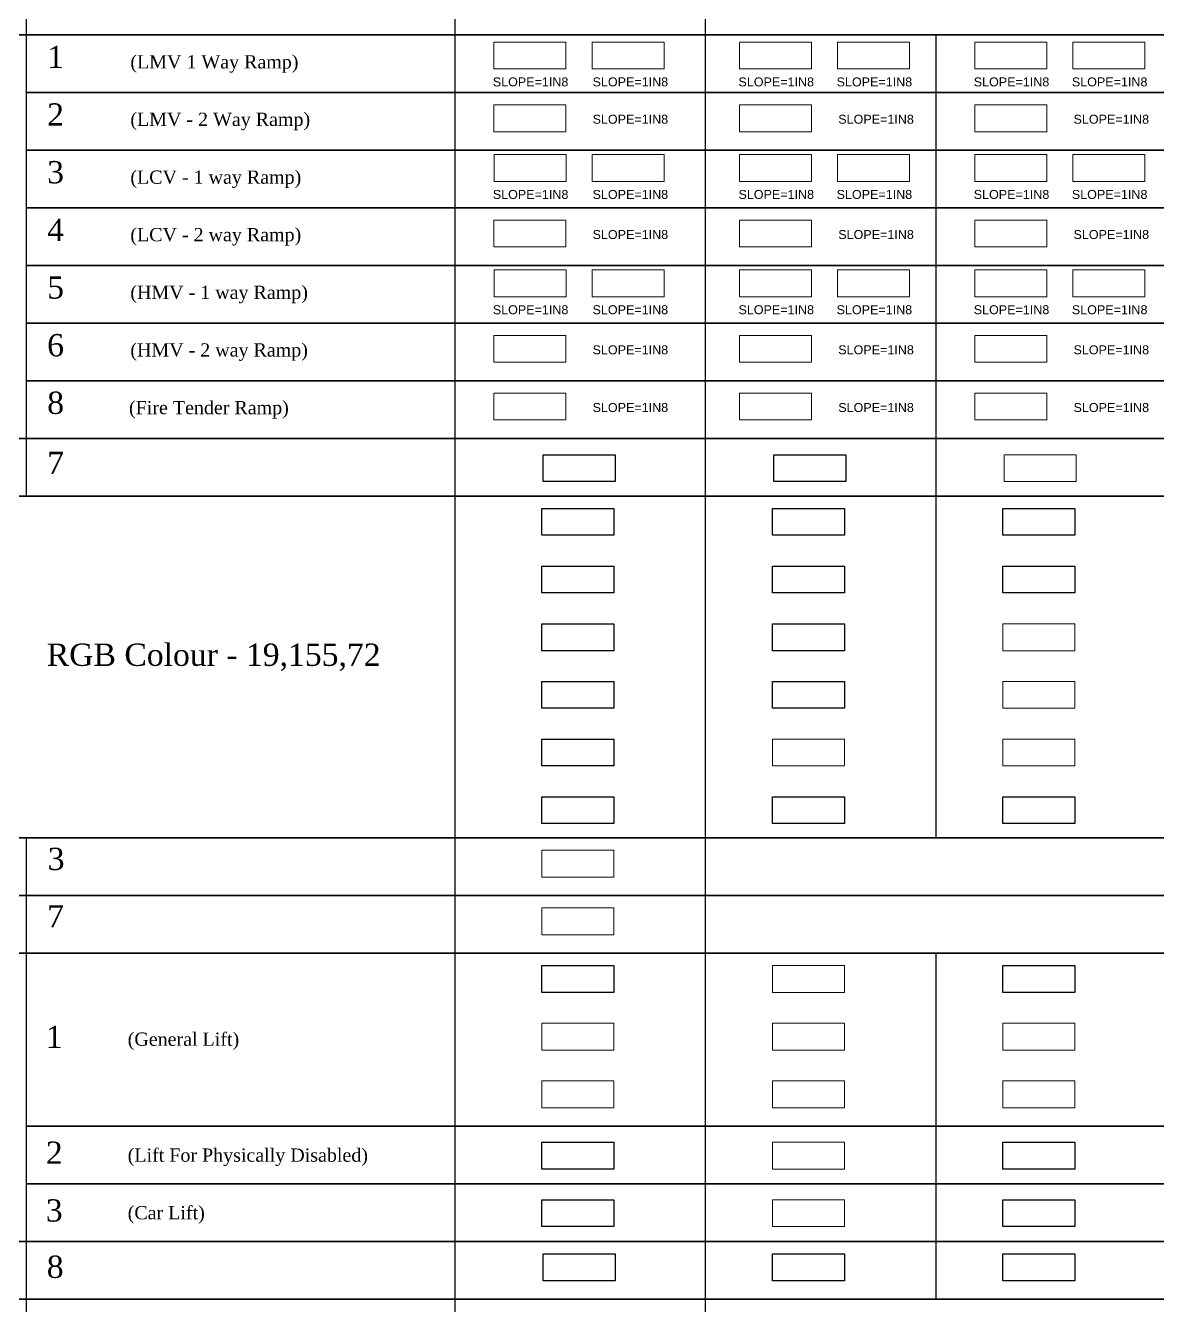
# Model space of a CAD drawing. Header units: millimetres. Extents: x -9481 to -9285, y 28735 to 28829.
# Drawn here: x -9461.74 to -9451.52, y 28776.66 to 28788.21 of the extents above; entities that cross this region are included whole.
import ezdxf

# ---------------------------------------------------------------- set-up
doc = ezdxf.new("R2010")
doc.units = ezdxf.units.MM
doc.linetypes.add('CONTINULUS', pattern=[0])
doc.linetypes.add('DASHED', pattern=[0.75, 0.5, -0.25])
for name, color, linetype in [('BLK_1_FLR_0_COURTYARD_INNER', 7, 'Continuous'), ('BLK_1_FLR_0_ROOM_1_LIGHT_VENTILATION_1', 7, 'Continuous'), ('BLK_1_FLR_0_ROOM_2_LIGHT_VENTILATION_2', 7, 'Continuous'), ('BLK_1_FLR_0_ROOM_3_LIGHT_VENTILATION_3', 7, 'Continuous'), ('BLK_1_FLR_0_ROOM_4_LIGHT_VENTILATION_4', 7, 'Continuous'), ('BLK_1_FLR_0_ROOM_5_LIGHT_VENTILATION_5', 7, 'Continuous'), ('BLK_1_FLR_0_UNITFA', 7, 'Continuous'), ('BLK_1_FLR_1_COURTYARD_INNER', 7, 'Continuous'), ('BLK_1_FLR_1_ROOM_1_LIGHT_VENTILATION_1', 7, 'Continuous'), ('BLK_1_FLR_1_ROOM_2_LIGHT_VENTILATION_2', 7, 'Continuous'), ('BLK_1_FLR_1_ROOM_3_LIGHT_VENTILATION_3', 7, 'Continuous'), ('BLK_1_FLR_1_UNITFA', 7, 'Continuous'), ('BLK_1_FLR_2_ROOM_1_LIGHT_VENTILATION_1', 7, 'Continuous'), ('BLK_1_FLR_2_UNITFA', 7, 'Continuous')]:
    doc.layers.add(name, color=color, linetype=linetype)
for name, color, linetype, plot in [('BLK_1_FLR_0_LIFT_1', 7, 'Continuous', False), ('BLK_1_FLR_0_ROOM_6_LIGHT_VENTILATION_6', 7, 'Continuous', False), ('BLK_1_FLR_1_ROOM_6_LIGHT_VENTILATION_6', 7, 'Continuous', False), ('BLK_1_FLR_2_LIFT_1', 7, 'Continuous', False), ('BLK_1_FLR_2_ROOM_6_LIGHT_VENTILATION_6', 7, 'Continuous', False)]:
    doc.layers.add(name, color=color, linetype=linetype, plot=plot)
for name, color, linetype, lineweight in [('BLK_1_FLR_0_LIFT_2', 1, 'DASHED', 9), ('BLK_1_FLR_0_LIFT_3', 1, 'DASHED', 9), ('BLK_1_FLR_0_VEHICLE_RAMP_1', 7, 'Continuous', 0), ('BLK_1_FLR_0_VEHICLE_RAMP_2', 7, 'Continuous', 0), ('BLK_1_FLR_1_LIFT_1', 7, 'Continuous', 0), ('BLK_1_FLR_1_LIFT_2', 1, 'DASHED', 9), ('BLK_1_FLR_1_LIFT_3', 1, 'DASHED', 9), ('BLK_1_FLR_1_ROOM_5_LIGHT_VENTILATION_5', 7, 'Continuous', 0), ('BLK_1_FLR_1_VEHICLE_RAMP_1', 7, 'Continuous', 0), ('BLK_1_FLR_1_VEHICLE_RAMP_2', 7, 'Continuous', 0), ('BLK_1_FLR_2_COURTYARD_INNER', 7, 'Continuous', 0), ('BLK_1_FLR_2_LIFT_2', 1, 'DASHED', 9), ('BLK_1_FLR_2_LIFT_3', 1, 'DASHED', 9), ('BLK_1_FLR_2_ROOM_3_LIGHT_VENTILATION_3', 9, 'Continuous', 20), ('BLK_1_FLR_2_ROOM_4_LIGHT_VENTILATION_4', 9, 'Continuous', 20), ('BLK_1_FLR_2_ROOM_5_LIGHT_VENTILATION_5', 7, 'Continuous', 0), ('BLK_1_FLR_2_VEHICLE_RAMP_1', 7, 'Continuous', 0), ('BLK_1_FLR_2_VEHICLE_RAMP_2', 7, 'Continuous', 0), ('SOLAR_PANEL', 7, 'Continuous', 0), ('SOLAR_WATER_HEATER', 7, 'Continuous', 0)]:
    doc.layers.add(name, color=color, linetype=linetype, lineweight=lineweight)
doc.layers.add('BLK_1_FLR_1_ROOM_4_LIGHT_VENTILATION_4', color=7, linetype='Continuous', true_color=0x995f4c, plot=False)
doc.layers.add('BLK_1_FLR_2_ROOM_2_LIGHT_VENTILATION_2', color=7, linetype='Continuous', true_color=0x995f4c, plot=False)
doc.styles.add('MtXpl_Georgia', font='georgiab.ttf')
doc.styles.get("Standard").update_dxf_attribs({"font": 'arial.ttf', "height": 0.25})

msp = doc.modelspace()

# ---------------------------------------------------------------- linework, layer by layer
for p, q in [((-9461.732, 28788.651), (-9461.732, 28788.129)), ((-9457.862, 28788.651), (-9457.862, 28788.13)), ((-9455.602, 28788.651), (-9455.602, 28788.13)), ((-9461.732, 28788.13), (-9461.732, 28787.608)), ((-9457.862, 28788.13), (-9457.862, 28787.61)), ((-9455.602, 28788.13), (-9455.602, 28787.61)), ((-9453.521, 28788.13), (-9453.521, 28787.61)), ((-9461.732, 28787.61), (-9461.732, 28787.087)), ((-9457.862, 28787.61), (-9457.862, 28787.089)), ((-9455.602, 28787.61), (-9455.602, 28787.089)), ((-9453.521, 28787.61), (-9453.521, 28787.089)), ((-9461.732, 28787.089), (-9461.732, 28786.567)), ((-9457.862, 28787.089), (-9457.862, 28786.568)), ((-9455.602, 28787.089), (-9455.602, 28786.568)), ((-9453.521, 28787.089), (-9453.521, 28786.568)), ((-9461.732, 28786.568), (-9461.732, 28786.046)), ((-9457.862, 28786.568), (-9457.862, 28786.048)), ((-9455.602, 28786.568), (-9455.602, 28786.048)), ((-9453.521, 28786.568), (-9453.521, 28786.048)), ((-9461.732, 28786.048), (-9461.732, 28785.525)), ((-9457.862, 28786.048), (-9457.862, 28785.527)), ((-9455.602, 28786.048), (-9455.602, 28785.527)), ((-9453.521, 28786.048), (-9453.521, 28785.527)), ((-9461.732, 28785.527), (-9461.732, 28785.005)), ((-9457.862, 28785.527), (-9457.862, 28785.006)), ((-9455.602, 28785.527), (-9455.602, 28785.006)), ((-9453.521, 28785.527), (-9453.521, 28785.006)), ((-9461.732, 28785.006), (-9461.732, 28784.484)), ((-9457.862, 28785.006), (-9457.862, 28784.486)), ((-9455.602, 28785.006), (-9455.602, 28784.486)), ((-9453.521, 28785.006), (-9453.521, 28784.486)), ((-9461.732, 28784.486), (-9461.732, 28783.964)), ((-9457.862, 28784.486), (-9457.862, 28783.965)), ((-9455.602, 28784.486), (-9455.602, 28783.965)), ((-9453.521, 28784.486), (-9453.521, 28783.965)), ((-9457.862, 28783.965), (-9457.862, 28780.879)), ((-9455.602, 28783.965), (-9455.602, 28783.444)), ((-9455.602, 28783.965), (-9455.602, 28780.879)), ((-9453.521, 28783.965), (-9453.521, 28783.444)), ((-9453.521, 28783.965), (-9453.521, 28780.879)), ((-9455.602, 28783.444), (-9455.602, 28782.924)), ((-9453.521, 28783.444), (-9453.521, 28782.924)), ((-9461.732, 28780.879), (-9461.732, 28780.357)), ((-9457.862, 28780.879), (-9457.862, 28780.359)), ((-9455.602, 28780.879), (-9455.602, 28780.359)), ((-9461.732, 28780.359), (-9461.732, 28779.837)), ((-9457.862, 28780.359), (-9457.862, 28779.838)), ((-9455.602, 28780.359), (-9455.602, 28779.838)), ((-9461.732, 28779.838), (-9461.732, 28779.316)), ((-9457.862, 28779.838), (-9457.862, 28779.318)), ((-9455.602, 28779.838), (-9455.602, 28779.318)), ((-9453.521, 28779.838), (-9453.521, 28779.318)), ((-9461.732, 28779.318), (-9461.732, 28778.795)), ((-9457.862, 28779.318), (-9457.862, 28778.797)), ((-9455.602, 28779.318), (-9455.602, 28778.797)), ((-9453.521, 28779.318), (-9453.521, 28778.797)), ((-9461.732, 28778.797), (-9461.732, 28778.275)), ((-9457.862, 28778.797), (-9457.862, 28778.276)), ((-9455.602, 28778.797), (-9455.602, 28778.276)), ((-9453.521, 28778.797), (-9453.521, 28778.276)), ((-9461.732, 28778.276), (-9461.732, 28777.754)), ((-9457.862, 28778.276), (-9457.862, 28777.756)), ((-9455.602, 28778.276), (-9455.602, 28777.756)), ((-9453.521, 28778.276), (-9453.521, 28777.756)), ((-9461.732, 28777.756), (-9461.732, 28775.673)), ((-9457.862, 28777.756), (-9457.862, 28777.235)), ((-9455.602, 28777.756), (-9455.602, 28777.235)), ((-9453.521, 28777.756), (-9453.521, 28777.235)), ((-9457.862, 28777.235), (-9457.862, 28776.714)), ((-9455.602, 28777.235), (-9455.602, 28776.714)), ((-9453.521, 28777.235), (-9453.521, 28776.714)), ((-9457.862, 28776.714), (-9457.862, 28776.194)), ((-9455.602, 28776.714), (-9455.602, 28776.194))]:
    msp.add_line(p, q)
for points in [[(-9481.258, 28788.651), (-9442.23, 28788.651), (-9442.23, 28788.13), (-9481.258, 28788.13), (-9481.258, 28788.651)], [(-9481.258, 28783.965), (-9481.258, 28784.486), (-9442.23, 28784.486), (-9442.23, 28783.965)], [(-9481.258, 28783.965), (-9442.23, 28783.965), (-9442.23, 28780.879), (-9481.258, 28780.879)], [(-9481.258, 28780.879), (-9442.23, 28780.879), (-9442.23, 28780.359), (-9481.258, 28780.359), (-9481.258, 28780.879)], [(-9481.258, 28780.359), (-9442.23, 28780.359), (-9442.23, 28779.838), (-9481.258, 28779.838), (-9481.258, 28780.359)], [(-9481.258, 28777.235), (-9442.23, 28777.235), (-9442.23, 28776.714), (-9481.258, 28776.714)], [(-9481.258, 28776.714), (-9442.23, 28776.714), (-9442.23, 28776.194), (-9481.258, 28776.194)]]:
    msp.add_lwpolyline(points, close=True)
for points in [[(-9481.258, 28787.61), (-9481.258, 28788.13), (-9442.23, 28788.13), (-9442.23, 28787.61), (-9461.732, 28787.61)], [(-9461.732, 28787.61), (-9442.23, 28787.61), (-9442.23, 28787.089), (-9461.732, 28787.089)], [(-9461.732, 28787.089), (-9442.23, 28787.089), (-9442.23, 28786.568), (-9461.732, 28786.568)], [(-9461.732, 28786.568), (-9442.23, 28786.568), (-9442.23, 28786.048), (-9461.732, 28786.048)], [(-9461.732, 28786.048), (-9442.23, 28786.048), (-9442.23, 28785.527), (-9461.732, 28785.527)], [(-9461.732, 28785.527), (-9442.23, 28785.527), (-9442.23, 28785.006), (-9461.732, 28785.006)], [(-9461.732, 28785.006), (-9442.23, 28785.006), (-9442.23, 28784.486), (-9481.258, 28784.486), (-9481.258, 28785.006), (-9481.258, 28785.006)], [(-9481.258, 28779.318), (-9481.258, 28779.838), (-9442.23, 28779.838), (-9442.23, 28779.318)], [(-9442.23, 28778.797), (-9442.23, 28778.276), (-9461.732, 28778.276)], [(-9461.732, 28778.276), (-9442.23, 28778.276), (-9442.23, 28777.756), (-9461.732, 28777.756)], [(-9461.732, 28777.756), (-9442.23, 28777.756), (-9442.23, 28777.235), (-9481.258, 28777.235), (-9481.258, 28777.756), (-9481.258, 28777.756)]]:
    msp.add_lwpolyline(points)
at = {"layer": 'BLK_1_FLR_0_COURTYARD_INNER', "color": 7}
msp.add_lwpolyline([(-9457.064, 28784.339), (-9456.415, 28784.339), (-9456.415, 28784.097), (-9457.064, 28784.097)], close=True, dxfattribs=at)
at = {"layer": 'BLK_1_FLR_0_LIFT_1', "color": 1, "linetype": 'CONTINULUS', "ltscale": 0.05}
msp.add_lwpolyline([(-9457.076, 28779.727), (-9456.427, 28779.727), (-9456.427, 28779.485), (-9457.076, 28779.485)], close=True, dxfattribs=at)
at = {"layer": 'BLK_1_FLR_0_LIFT_1', "color": 2, "linetype": 'CONTINULUS', "ltscale": 0.05}
msp.add_lwpolyline([(-9457.076, 28778.133), (-9456.427, 28778.133), (-9456.427, 28777.89), (-9457.076, 28777.89)], close=True, dxfattribs=at)
at = {"layer": 'BLK_1_FLR_0_LIFT_1', "color": 3, "linetype": 'CONTINULUS', "ltscale": 0.05}
msp.add_lwpolyline([(-9457.076, 28777.612), (-9456.427, 28777.612), (-9456.427, 28777.37), (-9457.076, 28777.37)], close=True, dxfattribs=at)
at = {"layer": 'BLK_1_FLR_0_LIFT_2', "color": 1, "linetype": 'CONTINULUS', "ltscale": 0.05}
msp.add_lwpolyline([(-9457.076, 28779.206), (-9456.427, 28779.206), (-9456.427, 28778.964), (-9457.076, 28778.964)], close=True, dxfattribs=at)
at = {"layer": 'BLK_1_FLR_0_LIFT_3', "color": 1, "linetype": 'CONTINULUS', "ltscale": 0.05}
msp.add_lwpolyline([(-9457.076, 28778.686), (-9456.427, 28778.686), (-9456.427, 28778.444), (-9457.076, 28778.444)], close=True, dxfattribs=at)
at = {"layer": 'BLK_1_FLR_0_ROOM_1_LIGHT_VENTILATION_1', "color": 114, "true_color": 0x139b48}
msp.add_lwpolyline([(-9457.076, 28783.854), (-9456.427, 28783.854), (-9456.427, 28783.612), (-9457.076, 28783.612)], close=True, dxfattribs=at)
at = {"layer": 'BLK_1_FLR_0_ROOM_2_LIGHT_VENTILATION_2', "color": 114, "true_color": 0x139b48}
msp.add_lwpolyline([(-9457.076, 28783.333), (-9456.427, 28783.333), (-9456.427, 28783.091), (-9457.076, 28783.091)], close=True, dxfattribs=at)
at = {"layer": 'BLK_1_FLR_0_ROOM_3_LIGHT_VENTILATION_3', "color": 114, "true_color": 0x139b48}
msp.add_lwpolyline([(-9457.076, 28782.813), (-9456.427, 28782.813), (-9456.427, 28782.57), (-9457.076, 28782.57)], close=True, dxfattribs=at)
at = {"layer": 'BLK_1_FLR_0_ROOM_4_LIGHT_VENTILATION_4', "color": 114, "true_color": 0x139b48}
msp.add_lwpolyline([(-9457.076, 28782.292), (-9456.427, 28782.292), (-9456.427, 28782.05), (-9457.076, 28782.05)], close=True, dxfattribs=at)
at = {"layer": 'BLK_1_FLR_0_ROOM_5_LIGHT_VENTILATION_5', "color": 114, "true_color": 0x139b48}
msp.add_lwpolyline([(-9457.076, 28781.771), (-9456.427, 28781.771), (-9456.427, 28781.529), (-9457.076, 28781.529)], close=True, dxfattribs=at)
at = {"layer": 'BLK_1_FLR_0_ROOM_6_LIGHT_VENTILATION_6', "color": 114, "true_color": 0x139b48}
msp.add_lwpolyline([(-9457.076, 28781.251), (-9456.427, 28781.251), (-9456.427, 28781.009), (-9457.076, 28781.009)], close=True, dxfattribs=at)
at = {"layer": 'BLK_1_FLR_0_UNITFA', "color": 8}
msp.add_lwpolyline([(-9457.064, 28777.124), (-9456.415, 28777.124), (-9456.415, 28776.882), (-9457.064, 28776.882)], close=True, dxfattribs=at)
at = {"layer": 'BLK_1_FLR_0_VEHICLE_RAMP_1', "color": 1}
msp.add_lwpolyline([(-9457.51, 28788.065), (-9456.861, 28788.065), (-9456.861, 28787.823), (-9457.51, 28787.823)], close=True, dxfattribs=at)
at = {"layer": 'BLK_1_FLR_0_VEHICLE_RAMP_1', "color": 2}
msp.add_lwpolyline([(-9457.51, 28787.498), (-9456.861, 28787.498), (-9456.861, 28787.256), (-9457.51, 28787.256)], close=True, dxfattribs=at)
at = {"layer": 'BLK_1_FLR_0_VEHICLE_RAMP_1', "color": 3}
msp.add_lwpolyline([(-9457.508, 28787.049), (-9456.859, 28787.049), (-9456.859, 28786.807), (-9457.508, 28786.807)], close=True, dxfattribs=at)
at = {"layer": 'BLK_1_FLR_0_VEHICLE_RAMP_1', "color": 4}
msp.add_lwpolyline([(-9457.51, 28786.457), (-9456.861, 28786.457), (-9456.861, 28786.215), (-9457.51, 28786.215)], close=True, dxfattribs=at)
at = {"layer": 'BLK_1_FLR_0_VEHICLE_RAMP_1', "color": 5}
msp.add_lwpolyline([(-9457.508, 28786.008), (-9456.859, 28786.008), (-9456.859, 28785.766), (-9457.508, 28785.766)], close=True, dxfattribs=at)
at = {"layer": 'BLK_1_FLR_0_VEHICLE_RAMP_1', "color": 6}
msp.add_lwpolyline([(-9457.51, 28785.416), (-9456.861, 28785.416), (-9456.861, 28785.174), (-9457.51, 28785.174)], close=True, dxfattribs=at)
at = {"layer": 'BLK_1_FLR_0_VEHICLE_RAMP_1', "color": 8}
msp.add_lwpolyline([(-9457.51, 28784.895), (-9456.861, 28784.895), (-9456.861, 28784.653), (-9457.51, 28784.653)], close=True, dxfattribs=at)
at = {"layer": 'BLK_1_FLR_0_VEHICLE_RAMP_2', "color": 1, "linetype": 'CONTINULUS', "ltscale": 0.05}
msp.add_lwpolyline([(-9456.622, 28788.065), (-9455.973, 28788.065), (-9455.973, 28787.823), (-9456.622, 28787.823)], close=True, dxfattribs=at)
at = {"layer": 'BLK_1_FLR_0_VEHICLE_RAMP_2', "color": 3, "linetype": 'CONTINULUS', "ltscale": 0.05}
msp.add_lwpolyline([(-9456.622, 28787.049), (-9455.973, 28787.049), (-9455.973, 28786.807), (-9456.622, 28786.807)], close=True, dxfattribs=at)
at = {"layer": 'BLK_1_FLR_0_VEHICLE_RAMP_2', "color": 5, "linetype": 'CONTINULUS', "ltscale": 0.05}
msp.add_lwpolyline([(-9456.622, 28786.008), (-9455.973, 28786.008), (-9455.973, 28785.766), (-9456.622, 28785.766)], close=True, dxfattribs=at)
at = {"layer": 'BLK_1_FLR_1_COURTYARD_INNER', "color": 7}
msp.add_lwpolyline([(-9454.983, 28784.339), (-9454.334, 28784.339), (-9454.334, 28784.097), (-9454.983, 28784.097)], close=True, dxfattribs=at)
at = {"layer": 'BLK_1_FLR_1_LIFT_1', "color": 1, "linetype": 'CONTINULUS', "ltscale": 0.05}
msp.add_lwpolyline([(-9454.995, 28779.727), (-9454.346, 28779.727), (-9454.346, 28779.485), (-9454.995, 28779.485)], close=True, dxfattribs=at)
at = {"layer": 'BLK_1_FLR_1_LIFT_1', "color": 2, "linetype": 'CONTINULUS', "ltscale": 0.05}
msp.add_lwpolyline([(-9454.995, 28778.133), (-9454.346, 28778.133), (-9454.346, 28777.89), (-9454.995, 28777.89)], close=True, dxfattribs=at)
at = {"layer": 'BLK_1_FLR_1_LIFT_1', "color": 3, "linetype": 'CONTINULUS', "ltscale": 0.05}
msp.add_lwpolyline([(-9454.995, 28777.612), (-9454.346, 28777.612), (-9454.346, 28777.37), (-9454.995, 28777.37)], close=True, dxfattribs=at)
at = {"layer": 'BLK_1_FLR_1_LIFT_2', "color": 1, "linetype": 'CONTINULUS', "ltscale": 0.05}
msp.add_lwpolyline([(-9454.995, 28779.206), (-9454.346, 28779.206), (-9454.346, 28778.964), (-9454.995, 28778.964)], close=True, dxfattribs=at)
at = {"layer": 'BLK_1_FLR_1_LIFT_3', "color": 1, "linetype": 'CONTINULUS', "ltscale": 0.05}
msp.add_lwpolyline([(-9454.995, 28778.686), (-9454.346, 28778.686), (-9454.346, 28778.444), (-9454.995, 28778.444)], close=True, dxfattribs=at)
at = {"layer": 'BLK_1_FLR_1_ROOM_1_LIGHT_VENTILATION_1', "color": 114, "true_color": 0x139b48}
msp.add_lwpolyline([(-9454.995, 28783.854), (-9454.346, 28783.854), (-9454.346, 28783.612), (-9454.995, 28783.612)], close=True, dxfattribs=at)
at = {"layer": 'BLK_1_FLR_1_ROOM_2_LIGHT_VENTILATION_2', "color": 114, "true_color": 0x139b48}
msp.add_lwpolyline([(-9454.995, 28783.333), (-9454.346, 28783.333), (-9454.346, 28783.091), (-9454.995, 28783.091)], close=True, dxfattribs=at)
at = {"layer": 'BLK_1_FLR_1_ROOM_3_LIGHT_VENTILATION_3', "color": 114, "true_color": 0x139b48}
msp.add_lwpolyline([(-9454.995, 28782.813), (-9454.346, 28782.813), (-9454.346, 28782.57), (-9454.995, 28782.57)], close=True, dxfattribs=at)
at = {"layer": 'BLK_1_FLR_1_ROOM_4_LIGHT_VENTILATION_4', "color": 114, "true_color": 0x139b48}
msp.add_lwpolyline([(-9454.995, 28782.292), (-9454.346, 28782.292), (-9454.346, 28782.05), (-9454.995, 28782.05)], close=True, dxfattribs=at)
at = {"layer": 'BLK_1_FLR_1_ROOM_5_LIGHT_VENTILATION_5', "color": 114, "true_color": 0x139b48}
msp.add_lwpolyline([(-9454.995, 28781.771), (-9454.346, 28781.771), (-9454.346, 28781.529), (-9454.995, 28781.529)], close=True, dxfattribs=at)
at = {"layer": 'BLK_1_FLR_1_ROOM_6_LIGHT_VENTILATION_6', "color": 114, "true_color": 0x139b48}
msp.add_lwpolyline([(-9454.995, 28781.251), (-9454.346, 28781.251), (-9454.346, 28781.009), (-9454.995, 28781.009)], close=True, dxfattribs=at)
at = {"layer": 'BLK_1_FLR_1_UNITFA', "color": 8}
msp.add_lwpolyline([(-9454.995, 28777.124), (-9454.346, 28777.124), (-9454.346, 28776.882), (-9454.995, 28776.882)], close=True, dxfattribs=at)
at = {"layer": 'BLK_1_FLR_1_VEHICLE_RAMP_1', "color": 1}
msp.add_lwpolyline([(-9455.293, 28788.065), (-9454.644, 28788.065), (-9454.644, 28787.823), (-9455.293, 28787.823)], close=True, dxfattribs=at)
at = {"layer": 'BLK_1_FLR_1_VEHICLE_RAMP_1', "color": 2}
msp.add_lwpolyline([(-9455.293, 28787.498), (-9454.644, 28787.498), (-9454.644, 28787.256), (-9455.293, 28787.256)], close=True, dxfattribs=at)
at = {"layer": 'BLK_1_FLR_1_VEHICLE_RAMP_1', "color": 3}
msp.add_lwpolyline([(-9455.293, 28787.049), (-9454.644, 28787.049), (-9454.644, 28786.807), (-9455.293, 28786.807)], close=True, dxfattribs=at)
at = {"layer": 'BLK_1_FLR_1_VEHICLE_RAMP_1', "color": 4}
msp.add_lwpolyline([(-9455.293, 28786.457), (-9454.644, 28786.457), (-9454.644, 28786.215), (-9455.293, 28786.215)], close=True, dxfattribs=at)
at = {"layer": 'BLK_1_FLR_1_VEHICLE_RAMP_1', "color": 5}
msp.add_lwpolyline([(-9455.293, 28786.008), (-9454.644, 28786.008), (-9454.644, 28785.766), (-9455.293, 28785.766)], close=True, dxfattribs=at)
at = {"layer": 'BLK_1_FLR_1_VEHICLE_RAMP_1', "color": 6}
msp.add_lwpolyline([(-9455.293, 28785.416), (-9454.644, 28785.416), (-9454.644, 28785.174), (-9455.293, 28785.174)], close=True, dxfattribs=at)
at = {"layer": 'BLK_1_FLR_1_VEHICLE_RAMP_1', "color": 8}
msp.add_lwpolyline([(-9455.293, 28784.895), (-9454.644, 28784.895), (-9454.644, 28784.653), (-9455.293, 28784.653)], close=True, dxfattribs=at)
at = {"layer": 'BLK_1_FLR_1_VEHICLE_RAMP_2', "color": 1, "linetype": 'CONTINULUS', "ltscale": 0.05}
msp.add_lwpolyline([(-9454.407, 28788.065), (-9453.758, 28788.065), (-9453.758, 28787.823), (-9454.407, 28787.823)], close=True, dxfattribs=at)
at = {"layer": 'BLK_1_FLR_1_VEHICLE_RAMP_2', "color": 3, "linetype": 'CONTINULUS', "ltscale": 0.05}
msp.add_lwpolyline([(-9454.407, 28787.049), (-9453.758, 28787.049), (-9453.758, 28786.807), (-9454.407, 28786.807)], close=True, dxfattribs=at)
at = {"layer": 'BLK_1_FLR_1_VEHICLE_RAMP_2', "color": 5, "linetype": 'CONTINULUS', "ltscale": 0.05}
msp.add_lwpolyline([(-9454.407, 28786.008), (-9453.758, 28786.008), (-9453.758, 28785.766), (-9454.407, 28785.766)], close=True, dxfattribs=at)
at = {"layer": 'BLK_1_FLR_2_COURTYARD_INNER', "color": 7}
msp.add_lwpolyline([(-9452.903, 28784.339), (-9452.253, 28784.339), (-9452.253, 28784.097), (-9452.903, 28784.097)], close=True, dxfattribs=at)
at = {"layer": 'BLK_1_FLR_2_LIFT_1', "color": 1, "linetype": 'CONTINULUS', "ltscale": 0.05}
msp.add_lwpolyline([(-9452.915, 28779.727), (-9452.266, 28779.727), (-9452.266, 28779.485), (-9452.915, 28779.485)], close=True, dxfattribs=at)
at = {"layer": 'BLK_1_FLR_2_LIFT_1', "color": 2, "linetype": 'CONTINULUS', "ltscale": 0.05}
msp.add_lwpolyline([(-9452.915, 28778.133), (-9452.266, 28778.133), (-9452.266, 28777.89), (-9452.915, 28777.89)], close=True, dxfattribs=at)
at = {"layer": 'BLK_1_FLR_2_LIFT_1', "color": 3, "linetype": 'CONTINULUS', "ltscale": 0.05}
msp.add_lwpolyline([(-9452.915, 28777.612), (-9452.266, 28777.612), (-9452.266, 28777.37), (-9452.915, 28777.37)], close=True, dxfattribs=at)
at = {"layer": 'BLK_1_FLR_2_LIFT_2', "color": 1, "linetype": 'CONTINULUS', "ltscale": 0.05}
msp.add_lwpolyline([(-9452.915, 28779.206), (-9452.266, 28779.206), (-9452.266, 28778.964), (-9452.915, 28778.964)], close=True, dxfattribs=at)
at = {"layer": 'BLK_1_FLR_2_LIFT_3', "color": 1, "linetype": 'CONTINULUS', "ltscale": 0.05}
msp.add_lwpolyline([(-9452.915, 28778.686), (-9452.266, 28778.686), (-9452.266, 28778.444), (-9452.915, 28778.444)], close=True, dxfattribs=at)
at = {"layer": 'BLK_1_FLR_2_ROOM_1_LIGHT_VENTILATION_1', "color": 114, "true_color": 0x139b48}
msp.add_lwpolyline([(-9452.915, 28783.854), (-9452.266, 28783.854), (-9452.266, 28783.612), (-9452.915, 28783.612)], close=True, dxfattribs=at)
at = {"layer": 'BLK_1_FLR_2_ROOM_2_LIGHT_VENTILATION_2', "color": 114, "true_color": 0x139b48}
msp.add_lwpolyline([(-9452.915, 28783.333), (-9452.266, 28783.333), (-9452.266, 28783.091), (-9452.915, 28783.091)], close=True, dxfattribs=at)
at = {"layer": 'BLK_1_FLR_2_ROOM_3_LIGHT_VENTILATION_3', "color": 114, "true_color": 0x139b48}
msp.add_lwpolyline([(-9452.915, 28782.813), (-9452.266, 28782.813), (-9452.266, 28782.57), (-9452.915, 28782.57)], close=True, dxfattribs=at)
at = {"layer": 'BLK_1_FLR_2_ROOM_4_LIGHT_VENTILATION_4', "color": 114, "true_color": 0x139b48}
msp.add_lwpolyline([(-9452.915, 28782.292), (-9452.266, 28782.292), (-9452.266, 28782.05), (-9452.915, 28782.05)], close=True, dxfattribs=at)
at = {"layer": 'BLK_1_FLR_2_ROOM_5_LIGHT_VENTILATION_5', "color": 114, "true_color": 0x139b48}
msp.add_lwpolyline([(-9452.915, 28781.771), (-9452.266, 28781.771), (-9452.266, 28781.529), (-9452.915, 28781.529)], close=True, dxfattribs=at)
at = {"layer": 'BLK_1_FLR_2_ROOM_6_LIGHT_VENTILATION_6', "color": 114, "true_color": 0x139b48}
msp.add_lwpolyline([(-9452.915, 28781.251), (-9452.266, 28781.251), (-9452.266, 28781.009), (-9452.915, 28781.009)], close=True, dxfattribs=at)
at = {"layer": 'BLK_1_FLR_2_UNITFA', "color": 8}
msp.add_lwpolyline([(-9452.915, 28777.124), (-9452.266, 28777.124), (-9452.266, 28776.882), (-9452.915, 28776.882)], close=True, dxfattribs=at)
at = {"layer": 'BLK_1_FLR_2_VEHICLE_RAMP_1', "color": 1}
msp.add_lwpolyline([(-9453.168, 28788.065), (-9452.519, 28788.065), (-9452.519, 28787.823), (-9453.168, 28787.823)], close=True, dxfattribs=at)
at = {"layer": 'BLK_1_FLR_2_VEHICLE_RAMP_1', "color": 2}
msp.add_lwpolyline([(-9453.168, 28787.498), (-9452.519, 28787.498), (-9452.519, 28787.256), (-9453.168, 28787.256)], close=True, dxfattribs=at)
at = {"layer": 'BLK_1_FLR_2_VEHICLE_RAMP_1', "color": 3}
msp.add_lwpolyline([(-9453.168, 28787.049), (-9452.519, 28787.049), (-9452.519, 28786.807), (-9453.168, 28786.807)], close=True, dxfattribs=at)
at = {"layer": 'BLK_1_FLR_2_VEHICLE_RAMP_1', "color": 4}
msp.add_lwpolyline([(-9453.168, 28786.457), (-9452.519, 28786.457), (-9452.519, 28786.215), (-9453.168, 28786.215)], close=True, dxfattribs=at)
at = {"layer": 'BLK_1_FLR_2_VEHICLE_RAMP_1', "color": 5}
msp.add_lwpolyline([(-9453.168, 28786.008), (-9452.519, 28786.008), (-9452.519, 28785.766), (-9453.168, 28785.766)], close=True, dxfattribs=at)
at = {"layer": 'BLK_1_FLR_2_VEHICLE_RAMP_1', "color": 6}
msp.add_lwpolyline([(-9453.168, 28785.416), (-9452.519, 28785.416), (-9452.519, 28785.174), (-9453.168, 28785.174)], close=True, dxfattribs=at)
at = {"layer": 'BLK_1_FLR_2_VEHICLE_RAMP_1', "color": 8}
msp.add_lwpolyline([(-9453.168, 28784.895), (-9452.519, 28784.895), (-9452.519, 28784.653), (-9453.168, 28784.653)], close=True, dxfattribs=at)
at = {"layer": 'BLK_1_FLR_2_VEHICLE_RAMP_2', "color": 1, "linetype": 'CONTINULUS', "ltscale": 0.05}
msp.add_lwpolyline([(-9452.282, 28788.065), (-9451.633, 28788.065), (-9451.633, 28787.823), (-9452.282, 28787.823)], close=True, dxfattribs=at)
at = {"layer": 'BLK_1_FLR_2_VEHICLE_RAMP_2', "color": 3, "linetype": 'CONTINULUS', "ltscale": 0.05}
msp.add_lwpolyline([(-9452.282, 28787.049), (-9451.633, 28787.049), (-9451.633, 28786.807), (-9452.282, 28786.807)], close=True, dxfattribs=at)
at = {"layer": 'BLK_1_FLR_2_VEHICLE_RAMP_2', "color": 5, "linetype": 'CONTINULUS', "ltscale": 0.05}
msp.add_lwpolyline([(-9452.282, 28786.008), (-9451.633, 28786.008), (-9451.633, 28785.766), (-9452.282, 28785.766)], close=True, dxfattribs=at)
at = {"layer": 'SOLAR_PANEL', "color": 3}
msp.add_lwpolyline([(-9457.076, 28780.768), (-9456.427, 28780.768), (-9456.427, 28780.526), (-9457.076, 28780.526)], close=True, dxfattribs=at)
at = {"layer": 'SOLAR_WATER_HEATER', "color": 7}
msp.add_lwpolyline([(-9457.076, 28780.248), (-9456.427, 28780.248), (-9456.427, 28780.006), (-9457.076, 28780.006)], close=True, dxfattribs=at)

# ---------------------------------------------------------------- texts
at = {"linetype": 'CONTINULUS', "style": 'MtXpl_Georgia'}
for s, height, p in [('1', 0.201, (-9461.543, 28787.831)), ('(LMV 1 Way Ramp)', 0.11941, (-9460.792, 28787.827)), ('2', 0.201, (-9461.543, 28787.311)), ('(LMV - 2 Way Ramp)', 0.11941, (-9460.792, 28787.308)), ('3', 0.201, (-9461.543, 28786.79)), ('(LCV - 1 way Ramp)', 0.11941, (-9460.792, 28786.786)), ('4', 0.201, (-9461.543, 28786.27)), ('(LCV - 2 way Ramp)', 0.11941, (-9460.792, 28786.267)), ('5', 0.201, (-9461.543, 28785.749)), ('(HMV - 1 way Ramp)', 0.11941, (-9460.792, 28785.746)), ('6', 0.201, (-9461.543, 28785.228)), ('(HMV - 2 way Ramp)', 0.11941, (-9460.792, 28785.226)), ('8', 0.201, (-9461.543, 28784.708)), ('(Fire Tender Ramp)', 0.11941, (-9460.804, 28784.705)), ('7', 0.201, (-9461.543, 28784.165)), ('RGB Colour - 19,155,72', 0.20122, (-9461.547, 28782.433)), ('3', 0.201, (-9461.538, 28780.59)), ('7', 0.201, (-9461.543, 28780.071)), ('1', 0.201, (-9461.555, 28778.983)), ('(General Lift)', 0.11941, (-9460.816, 28779.003)), ('2', 0.201, (-9461.555, 28777.937)), ('(Lift For Physically Disabled)', 0.11941, (-9460.816, 28777.956)), ('3', 0.201, (-9461.555, 28777.416)), ('(Car Lift)', 0.1194, (-9460.816, 28777.436)), ('8', 0.201, (-9461.547, 28776.907))]:
    msp.add_text(s, height=height, dxfattribs=at).set_placement(p)
at = {"layer": 'BLK_1_FLR_0_VEHICLE_RAMP_1', "color": 1, "insert": (-9457.52, 28787.746), "char_height": 0.081, "attachment_point": 1}
msp.add_mtext_dynamic_manual_height_columns('SLOPE=1IN8', width=0.42206, gutter_width=0.405, heights=[0], dxfattribs=at)
at = {"layer": 'BLK_1_FLR_0_VEHICLE_RAMP_1', "color": 2, "insert": (-9456.619, 28787.409), "char_height": 0.081, "attachment_point": 1}
msp.add_mtext_dynamic_manual_height_columns('SLOPE=1IN8', width=0.42206, gutter_width=0.405, heights=[0], dxfattribs=at)
at = {"layer": 'BLK_1_FLR_0_VEHICLE_RAMP_1', "color": 3, "insert": (-9457.52, 28786.73), "char_height": 0.081, "attachment_point": 1}
msp.add_mtext_dynamic_manual_height_columns('SLOPE=1IN8', width=0.42206, gutter_width=0.405, heights=[0], dxfattribs=at)
at = {"layer": 'BLK_1_FLR_0_VEHICLE_RAMP_1', "color": 4, "insert": (-9456.619, 28786.368), "char_height": 0.081, "attachment_point": 1}
msp.add_mtext_dynamic_manual_height_columns('SLOPE=1IN8', width=0.42206, gutter_width=0.405, heights=[0], dxfattribs=at)
at = {"layer": 'BLK_1_FLR_0_VEHICLE_RAMP_1', "color": 5, "insert": (-9457.52, 28785.689), "char_height": 0.081, "attachment_point": 1}
msp.add_mtext_dynamic_manual_height_columns('SLOPE=1IN8', width=0.42206, gutter_width=0.405, heights=[0], dxfattribs=at)
at = {"layer": 'BLK_1_FLR_0_VEHICLE_RAMP_1', "color": 6, "insert": (-9456.619, 28785.327), "char_height": 0.081, "attachment_point": 1}
msp.add_mtext_dynamic_manual_height_columns('SLOPE=1IN8', width=0.42206, gutter_width=0.405, heights=[0], dxfattribs=at)
at = {"layer": 'BLK_1_FLR_0_VEHICLE_RAMP_1', "color": 8, "insert": (-9456.619, 28784.806), "char_height": 0.081, "attachment_point": 1}
msp.add_mtext_dynamic_manual_height_columns('SLOPE=1IN8', width=0.42206, gutter_width=0.405, heights=[0], dxfattribs=at)
at = {"layer": 'BLK_1_FLR_0_VEHICLE_RAMP_2', "color": 1, "linetype": 'CONTINULUS', "ltscale": 0.05, "insert": (-9456.619, 28787.746), "char_height": 0.081, "attachment_point": 1}
msp.add_mtext_dynamic_manual_height_columns('SLOPE=1IN8', width=0.42206, gutter_width=0.405, heights=[0], dxfattribs=at)
at = {"layer": 'BLK_1_FLR_0_VEHICLE_RAMP_2', "color": 3, "linetype": 'CONTINULUS', "ltscale": 0.05, "insert": (-9456.619, 28786.73), "char_height": 0.081, "attachment_point": 1}
msp.add_mtext_dynamic_manual_height_columns('SLOPE=1IN8', width=0.42206, gutter_width=0.405, heights=[0], dxfattribs=at)
at = {"layer": 'BLK_1_FLR_0_VEHICLE_RAMP_2', "color": 5, "linetype": 'CONTINULUS', "ltscale": 0.05, "insert": (-9456.619, 28785.689), "char_height": 0.081, "attachment_point": 1}
msp.add_mtext_dynamic_manual_height_columns('SLOPE=1IN8', width=0.42206, gutter_width=0.405, heights=[0], dxfattribs=at)
at = {"layer": 'BLK_1_FLR_1_VEHICLE_RAMP_1', "color": 1, "insert": (-9455.302, 28787.746), "char_height": 0.081, "attachment_point": 1}
msp.add_mtext_dynamic_manual_height_columns('SLOPE=1IN8', width=0.42206, gutter_width=0.405, heights=[0], dxfattribs=at)
at = {"layer": 'BLK_1_FLR_1_VEHICLE_RAMP_1', "color": 2, "insert": (-9454.401, 28787.409), "char_height": 0.081, "attachment_point": 1}
msp.add_mtext_dynamic_manual_height_columns('SLOPE=1IN8', width=0.42206, gutter_width=0.405, heights=[0], dxfattribs=at)
at = {"layer": 'BLK_1_FLR_1_VEHICLE_RAMP_1', "color": 3, "insert": (-9455.302, 28786.73), "char_height": 0.081, "attachment_point": 1}
msp.add_mtext_dynamic_manual_height_columns('SLOPE=1IN8', width=0.42206, gutter_width=0.405, heights=[0], dxfattribs=at)
at = {"layer": 'BLK_1_FLR_1_VEHICLE_RAMP_1', "color": 4, "insert": (-9454.401, 28786.368), "char_height": 0.081, "attachment_point": 1}
msp.add_mtext_dynamic_manual_height_columns('SLOPE=1IN8', width=0.42206, gutter_width=0.405, heights=[0], dxfattribs=at)
at = {"layer": 'BLK_1_FLR_1_VEHICLE_RAMP_1', "color": 5, "insert": (-9455.302, 28785.689), "char_height": 0.081, "attachment_point": 1}
msp.add_mtext_dynamic_manual_height_columns('SLOPE=1IN8', width=0.42206, gutter_width=0.405, heights=[0], dxfattribs=at)
at = {"layer": 'BLK_1_FLR_1_VEHICLE_RAMP_1', "color": 6, "insert": (-9454.401, 28785.327), "char_height": 0.081, "attachment_point": 1}
msp.add_mtext_dynamic_manual_height_columns('SLOPE=1IN8', width=0.42206, gutter_width=0.405, heights=[0], dxfattribs=at)
at = {"layer": 'BLK_1_FLR_1_VEHICLE_RAMP_1', "color": 8, "insert": (-9454.401, 28784.806), "char_height": 0.081, "attachment_point": 1}
msp.add_mtext_dynamic_manual_height_columns('SLOPE=1IN8', width=0.42206, gutter_width=0.405, heights=[0], dxfattribs=at)
at = {"layer": 'BLK_1_FLR_1_VEHICLE_RAMP_2', "color": 1, "linetype": 'CONTINULUS', "ltscale": 0.05, "insert": (-9454.416, 28787.746), "char_height": 0.081, "attachment_point": 1}
msp.add_mtext_dynamic_manual_height_columns('SLOPE=1IN8', width=0.42206, gutter_width=0.405, heights=[0], dxfattribs=at)
at = {"layer": 'BLK_1_FLR_1_VEHICLE_RAMP_2', "color": 3, "linetype": 'CONTINULUS', "ltscale": 0.05, "insert": (-9454.416, 28786.73), "char_height": 0.081, "attachment_point": 1}
msp.add_mtext_dynamic_manual_height_columns('SLOPE=1IN8', width=0.42206, gutter_width=0.405, heights=[0], dxfattribs=at)
at = {"layer": 'BLK_1_FLR_1_VEHICLE_RAMP_2', "color": 5, "linetype": 'CONTINULUS', "ltscale": 0.05, "insert": (-9454.416, 28785.689), "char_height": 0.081, "attachment_point": 1}
msp.add_mtext_dynamic_manual_height_columns('SLOPE=1IN8', width=0.42206, gutter_width=0.405, heights=[0], dxfattribs=at)
at = {"layer": 'BLK_1_FLR_2_VEHICLE_RAMP_1', "color": 1, "insert": (-9453.178, 28787.746), "char_height": 0.081, "attachment_point": 1}
msp.add_mtext_dynamic_manual_height_columns('SLOPE=1IN8', width=0.42206, gutter_width=0.405, heights=[0], dxfattribs=at)
at = {"layer": 'BLK_1_FLR_2_VEHICLE_RAMP_1', "color": 2, "insert": (-9452.277, 28787.409), "char_height": 0.081, "attachment_point": 1}
msp.add_mtext_dynamic_manual_height_columns('SLOPE=1IN8', width=0.42206, gutter_width=0.405, heights=[0], dxfattribs=at)
at = {"layer": 'BLK_1_FLR_2_VEHICLE_RAMP_1', "color": 3, "insert": (-9453.178, 28786.73), "char_height": 0.081, "attachment_point": 1}
msp.add_mtext_dynamic_manual_height_columns('SLOPE=1IN8', width=0.42206, gutter_width=0.405, heights=[0], dxfattribs=at)
at = {"layer": 'BLK_1_FLR_2_VEHICLE_RAMP_1', "color": 4, "insert": (-9452.277, 28786.368), "char_height": 0.081, "attachment_point": 1}
msp.add_mtext_dynamic_manual_height_columns('SLOPE=1IN8', width=0.42206, gutter_width=0.405, heights=[0], dxfattribs=at)
at = {"layer": 'BLK_1_FLR_2_VEHICLE_RAMP_1', "color": 5, "insert": (-9453.178, 28785.689), "char_height": 0.081, "attachment_point": 1}
msp.add_mtext_dynamic_manual_height_columns('SLOPE=1IN8', width=0.42206, gutter_width=0.405, heights=[0], dxfattribs=at)
at = {"layer": 'BLK_1_FLR_2_VEHICLE_RAMP_1', "color": 6, "insert": (-9452.277, 28785.327), "char_height": 0.081, "attachment_point": 1}
msp.add_mtext_dynamic_manual_height_columns('SLOPE=1IN8', width=0.42206, gutter_width=0.405, heights=[0], dxfattribs=at)
at = {"layer": 'BLK_1_FLR_2_VEHICLE_RAMP_1', "color": 8, "insert": (-9452.277, 28784.806), "char_height": 0.081, "attachment_point": 1}
msp.add_mtext_dynamic_manual_height_columns('SLOPE=1IN8', width=0.42206, gutter_width=0.405, heights=[0], dxfattribs=at)
at = {"layer": 'BLK_1_FLR_2_VEHICLE_RAMP_2', "color": 1, "linetype": 'CONTINULUS', "ltscale": 0.05, "insert": (-9452.292, 28787.746), "char_height": 0.081, "attachment_point": 1}
msp.add_mtext_dynamic_manual_height_columns('SLOPE=1IN8', width=0.42206, gutter_width=0.405, heights=[0], dxfattribs=at)
at = {"layer": 'BLK_1_FLR_2_VEHICLE_RAMP_2', "color": 3, "linetype": 'CONTINULUS', "ltscale": 0.05, "insert": (-9452.292, 28786.73), "char_height": 0.081, "attachment_point": 1}
msp.add_mtext_dynamic_manual_height_columns('SLOPE=1IN8', width=0.42206, gutter_width=0.405, heights=[0], dxfattribs=at)
at = {"layer": 'BLK_1_FLR_2_VEHICLE_RAMP_2', "color": 5, "linetype": 'CONTINULUS', "ltscale": 0.05, "insert": (-9452.292, 28785.689), "char_height": 0.081, "attachment_point": 1}
msp.add_mtext_dynamic_manual_height_columns('SLOPE=1IN8', width=0.42206, gutter_width=0.405, heights=[0], dxfattribs=at)

doc.saveas('drawing.dxf')
